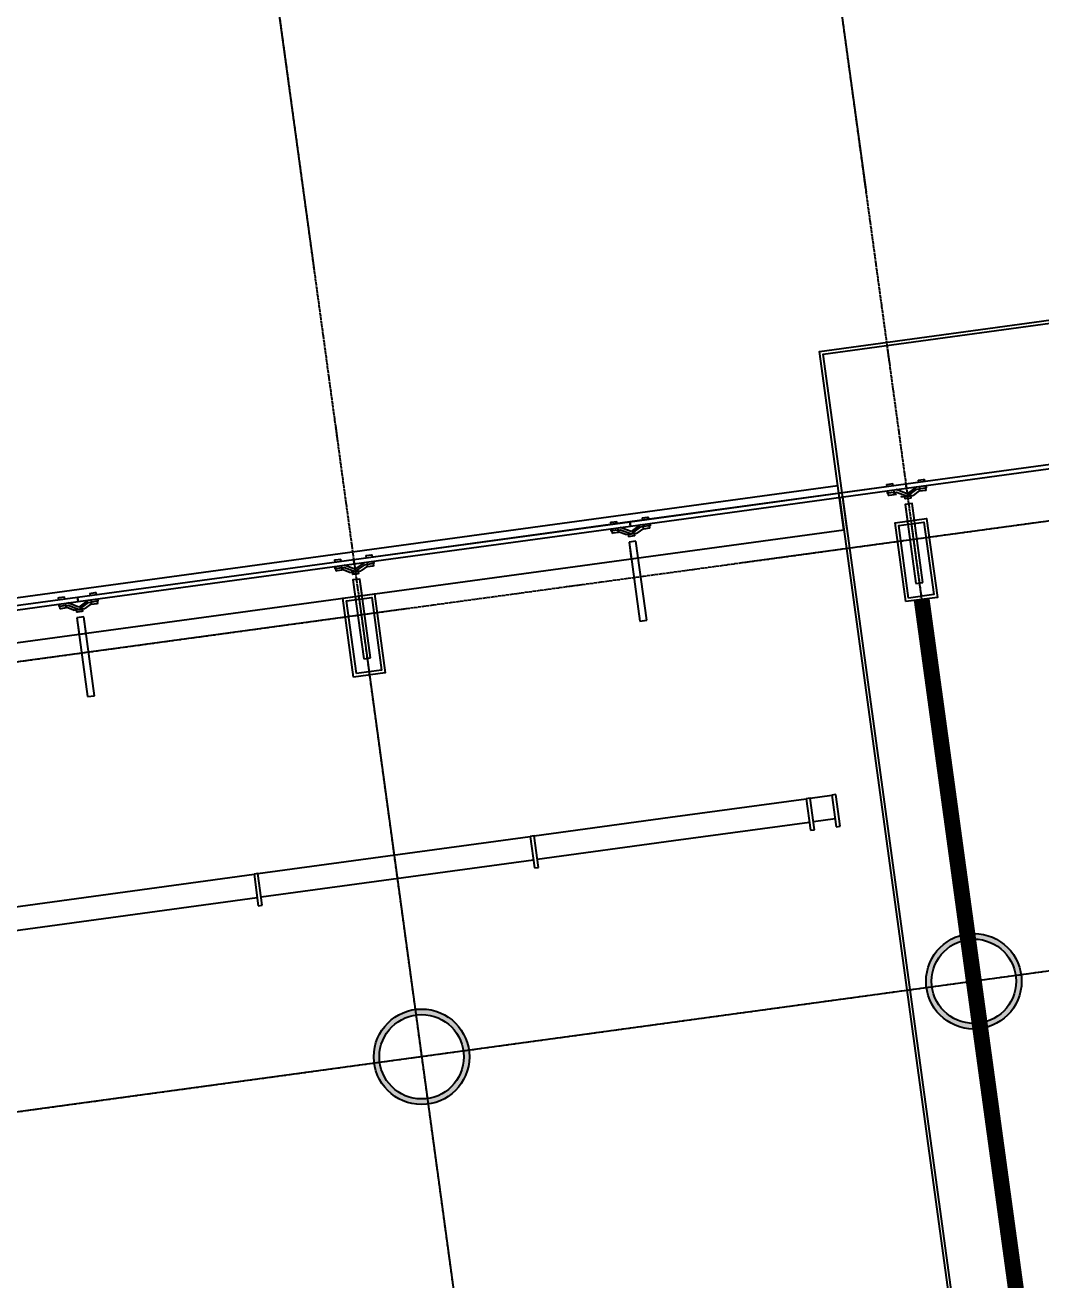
# Model space of a CAD drawing. Header units: millimetres. Extents: x -39175 to 150737, y -15023 to 140542.
# Drawn here: x -23499 to -17120, y 108529 to 116409 of the extents above; entities that cross this region are included whole.
import ezdxf

# ---------------------------------------------------------------- set-up
doc = ezdxf.new("R2010")
doc.units = ezdxf.units.MM
doc.header["$LTSCALE"] = 10
for name, pattern in [('E-RG-1F$0$$0$DOTE', [2.42, 2, -0.2, 0.02, -0.2]), ('E2-RI-5F$0$DASHDOT', [1, 0.5, -0.25, 0, -0.25]), ('E2-RI-5F$0$DASHED', [0.75, 0.5, -0.25])]:
    doc.linetypes.add(name, pattern=pattern)
for name, color, linetype in [('A—墙体', 7, 'Continuous'), ('A—楼梯、电梯、栏杆', 50, 'Continuous'), ('A—轴线、尺寸', 1, 'Continuous'), ('A—门窗', 135, 'Continuous'), ('E2-RI-5F$0$0M-FIRE', 30, 'E2-RI-5F$0$DASHDOT'), ('E2-RI-5F$0$0S-SLAB-HOLE', 210, 'Continuous'), ('I—平面—填充03(灰度)', 250, 'Continuous'), ('轴线100', 1, 'Continuous')]:
    doc.layers.add(name, color=color, linetype=linetype)
doc.layers.add('E-RF-5F$0$A-GLAZ', color=6, linetype='Continuous', lineweight=5)
doc.layers.add('E-RF-5F$0$A-GLAZ-CWMG', color=3, linetype='Continuous', lineweight=5)
doc.styles.add('ARIAL', font='arial.ttf')
doc.dimstyles.new('200', dxfattribs={"dimscale": 200, "dimtxt": 2.5, "dimasz": 2, "dimexe": 1, "dimexo": 1, "dimgap": 0.8, "dimtad": 1, "dimdec": 0, "dimdsep": 46, "dimtxsty": 'ARIAL', "dimblk1": 'ARCHTICK', "dimblk2": 'ARCHTICK', "dimsah": 1, "dimcen": -0.9, "dimdle": 1, "dimclrd": 256, "dimclre": 256, "dimclrt": 40, "dimaunit": 1, "dimadec": 0, "dimazin": 0, "dimtfac": 0.35, "dimtdec": 0, "dimtix": 1, "dimtmove": 2, "dimatfit": 3, "dimldrblk": 'ARCHTICK', "dimfxl": 0, "dimtvp": 0.8, "dimtolj": 1, "dimtzin": 0, "dimarcsym": 0})

# ---------------------------------------------------------------- blocks, each defined once
blk = doc.blocks.new('E-RF-5F$0$Spider Panel - Spider Panel-10871050-E2 号楼五层平面图 5TH FLOOR PLAN')
at = {"layer": 'A—门窗', "color": 8, "lineweight": 9}
for p, q in [((-1000, 0), (-1000, -15.1)), ((-995, 40.4), (-995, 25.4)), ((-995, 40.4), (-989.1, 40.4)), ((-995, 0), (-995, -30.1)), ((-989.1, 40.4), (-955, 40.4)), ((-955, 25.4), (-955, 40.4)), ((-955, -30.1), (-955, 0)), ((-875, -35), (-939.6, 0)), ((-810.4, 0), (-875, -35)), ((-795, 40.4), (-795, 25.4)), ((-795, 40.4), (-760.9, 40.4)), ((-795, 0), (-795, -30.1)), ((-760.9, 40.4), (-755, 40.4)), ((-755, 25.4), (-755, 40.4)), ((-755, -30.1), (-755, 0)), ((-750, -15.1), (-750, 0)), ((750, 0), (750, -15.1)), ((755, 40.4), (755, 25.4)), ((755, 40.4), (760.9, 40.4)), ((755, 0), (755, -30.1)), ((760.9, 40.4), (795, 40.4)), ((795, 25.4), (795, 40.4)), ((795, -30.1), (795, 0)), ((875, -35), (810.4, 0)), ((939.6, 0), (875, -35)), ((955, 40.4), (955, 25.4)), ((955, 40.4), (989.1, 40.4)), ((955, 0), (955, -30.1)), ((989.1, 40.4), (995, 40.4)), ((995, 25.4), (995, 40.4)), ((995, -30.1), (995, 0)), ((1000, -15.1), (1000, 0)), ((-992.7, -15.1), (-1000, -15.1)), ((-989.1, -30.1), (-995, -30.1)), ((-957.3, -15.1), (-992.7, -15.1)), ((-955, -30.1), (-989.1, -30.1)), ((-957.3, -15.1), (-939.6, -15.1)), ((-910.4, -50), (-955, -25.9)), ((-939.6, -15.1), (-875, -50)), ((-910.4, -50), (-892.7, -50)), ((-910.4, -50), (-875, -50)), ((-900, -46), (-900, -50)), ((-900, -46), (-900, -50)), ((-895, -50), (-895, -65)), ((-895, -50), (-895, -65)), ((-895, -50), (-895, -65)), ((-895, -50), (-895, -65)), ((-889.1, -65), (-895, -65)), ((-860.9, -65), (-895, -65)), ((-860.9, -65), (-895, -65)), ((-889.1, -65), (-895, -65)), ((-892.7, -50), (-875, -50)), ((-855, -65), (-889.1, -65)), ((-855, -65), (-889.1, -65)), ((-875, -50), (-810.4, -15.1)), ((-875, -50), (-839.6, -50)), ((-875, -50), (-857.3, -50)), ((-855, -65), (-860.9, -65)), ((-855, -65), (-860.9, -65)), ((-857.3, -50), (-839.6, -50)), ((-855, -65), (-855, -50)), ((-855, -65), (-855, -50)), ((-855, -65), (-855, -50)), ((-855, -65), (-855, -50)), ((-850, -50), (-850, -46)), ((-850, -50), (-850, -46)), ((-795, -25.9), (-839.6, -50)), ((-810.4, -15.1), (-792.7, -15.1)), ((-760.9, -30.1), (-795, -30.1)), ((-757.3, -15.1), (-792.7, -15.1)), ((-755, -30.1), (-760.9, -30.1)), ((-750, -15.1), (-757.3, -15.1)), ((757.3, -15.1), (750, -15.1)), ((760.9, -30.1), (755, -30.1)), ((792.7, -15.1), (757.3, -15.1)), ((795, -30.1), (760.9, -30.1)), ((792.7, -15.1), (810.4, -15.1)), ((839.6, -50), (795, -25.9)), ((810.4, -15.1), (875, -50)), ((839.6, -50), (857.3, -50)), ((839.6, -50), (875, -50)), ((850, -46), (850, -50)), ((850, -46), (850, -50)), ((855, -50), (855, -65)), ((855, -50), (855, -65)), ((855, -50), (855, -65)), ((855, -50), (855, -65)), ((860.9, -65), (855, -65)), ((889.1, -65), (855, -65)), ((889.1, -65), (855, -65)), ((860.9, -65), (855, -65)), ((857.3, -50), (875, -50)), ((895, -65), (860.9, -65)), ((895, -65), (860.9, -65)), ((875, -50), (939.6, -15.1)), ((875, -50), (910.4, -50)), ((875, -50), (892.7, -50)), ((895, -65), (889.1, -65)), ((895, -65), (889.1, -65)), ((892.7, -50), (910.4, -50)), ((895, -65), (895, -50)), ((895, -65), (895, -50)), ((895, -65), (895, -50)), ((895, -65), (895, -50)), ((900, -50), (900, -46)), ((900, -50), (900, -46)), ((955, -25.9), (910.4, -50)), ((939.6, -15.1), (957.3, -15.1)), ((989.1, -30.1), (955, -30.1)), ((992.7, -15.1), (957.3, -15.1)), ((995, -30.1), (989.1, -30.1)), ((1000, -15.1), (992.7, -15.1))]:
    blk.add_line(p, q, dxfattribs=at)
at = {"layer": 'A—门窗'}
for p, q in [((875, 25.4), (-875, 25.4)), ((-875, 25.4), (-875, 0)), ((-875, 0), (875, 0)), ((875, 0), (875, 25.4))]:
    blk.add_line(p, q, dxfattribs=at)
blk = doc.blocks.new('E-RF-5F$0$Spider Panel - Spider Panel-10878150-E2 号楼五层平面图 5TH FLOOR PLAN')
at = {"layer": 'A—门窗', "color": 8, "lineweight": 9}
for p, q in [((-1000, 0), (-1000, -15.1)), ((-995, 40.4), (-995, 25.4)), ((-995, 40.4), (-989.1, 40.4)), ((-995, 0), (-995, -30.1)), ((-989.1, 40.4), (-955, 40.4)), ((-955, 25.4), (-955, 40.4)), ((-955, -30.1), (-955, 0)), ((-875, -35), (-939.6, 0)), ((-810.4, 0), (-875, -35)), ((-795, 40.4), (-795, 25.4)), ((-795, 40.4), (-760.9, 40.4)), ((-795, 0), (-795, -30.1)), ((-760.9, 40.4), (-755, 40.4)), ((-755, 25.4), (-755, 40.4)), ((-755, -30.1), (-755, 0)), ((-750, -15.1), (-750, 0)), ((750, 0), (750, -15.1)), ((755, 40.4), (755, 25.4)), ((755, 40.4), (760.9, 40.4)), ((755, 0), (755, -30.1)), ((760.9, 40.4), (795, 40.4)), ((795, 25.4), (795, 40.4)), ((795, -30.1), (795, 0)), ((875, -35), (810.4, 0)), ((939.6, 0), (875, -35)), ((955, 40.4), (955, 25.4)), ((955, 40.4), (989.1, 40.4)), ((955, 0), (955, -30.1)), ((989.1, 40.4), (995, 40.4)), ((995, 25.4), (995, 40.4)), ((995, -30.1), (995, 0)), ((1000, -15.1), (1000, 0)), ((-992.7, -15.1), (-1000, -15.1)), ((-989.1, -30.1), (-995, -30.1)), ((-957.3, -15.1), (-992.7, -15.1)), ((-955, -30.1), (-989.1, -30.1)), ((-957.3, -15.1), (-939.6, -15.1)), ((-943.3, -32.2), (-955, -25.9)), ((-939.6, -15.1), (-875, -50)), ((-910.4, -50), (-917.9, -46)), ((-910.4, -50), (-892.7, -50)), ((-910.4, -50), (-875, -50)), ((-900, -46), (-900, -50)), ((-900, -46), (-900, -50)), ((-895, -50), (-895, -65)), ((-895, -50), (-895, -65)), ((-895, -50), (-895, -65)), ((-895, -50), (-895, -65)), ((-889.1, -65), (-895, -65)), ((-860.9, -65), (-895, -65)), ((-860.9, -65), (-895, -65)), ((-889.1, -65), (-895, -65)), ((-892.7, -50), (-875, -50)), ((-855, -65), (-889.1, -65)), ((-855, -65), (-889.1, -65)), ((-875, -50), (-810.4, -15.1)), ((-875, -50), (-839.6, -50)), ((-875, -50), (-857.3, -50)), ((-855, -65), (-860.9, -65)), ((-855, -65), (-860.9, -65)), ((-857.3, -50), (-839.6, -50)), ((-855, -65), (-855, -50)), ((-855, -65), (-855, -50)), ((-855, -65), (-855, -50)), ((-855, -65), (-855, -50)), ((-850, -50), (-850, -46)), ((-850, -50), (-850, -46)), ((-795, -25.9), (-839.6, -50)), ((-810.4, -15.1), (-792.7, -15.1)), ((-760.9, -30.1), (-795, -30.1)), ((-757.3, -15.1), (-792.7, -15.1)), ((-755, -30.1), (-760.9, -30.1)), ((-750, -15.1), (-757.3, -15.1)), ((757.3, -15.1), (750, -15.1)), ((760.9, -30.1), (755, -30.1)), ((792.7, -15.1), (757.3, -15.1)), ((795, -30.1), (760.9, -30.1)), ((792.7, -15.1), (810.4, -15.1)), ((839.6, -50), (795, -25.9)), ((810.4, -15.1), (875, -50)), ((839.6, -50), (857.3, -50)), ((839.6, -50), (875, -50)), ((850, -46), (850, -50)), ((850, -46), (850, -50)), ((855, -50), (855, -65)), ((855, -50), (855, -65)), ((855, -50), (855, -65)), ((855, -50), (855, -65)), ((860.9, -65), (855, -65)), ((889.1, -65), (855, -65)), ((889.1, -65), (855, -65)), ((860.9, -65), (855, -65)), ((857.3, -50), (875, -50)), ((895, -65), (860.9, -65)), ((895, -65), (860.9, -65)), ((875, -50), (939.6, -15.1)), ((875, -50), (910.4, -50)), ((875, -50), (892.7, -50)), ((895, -65), (889.1, -65)), ((895, -65), (889.1, -65)), ((892.7, -50), (910.4, -50)), ((895, -65), (895, -50)), ((895, -65), (895, -50)), ((895, -65), (895, -50)), ((895, -65), (895, -50)), ((900, -50), (900, -46)), ((900, -50), (900, -46)), ((955, -25.9), (910.4, -50)), ((939.6, -15.1), (957.3, -15.1)), ((989.1, -30.1), (955, -30.1)), ((992.7, -15.1), (957.3, -15.1)), ((995, -30.1), (989.1, -30.1)), ((1000, -15.1), (992.7, -15.1))]:
    blk.add_line(p, q, dxfattribs=at)
at = {"layer": 'A—门窗'}
for p, q in [((875, 25.4), (-875, 25.4)), ((-875, 25.4), (-875, 0)), ((-875, 0), (875, 0)), ((875, 0), (875, 25.4))]:
    blk.add_line(p, q, dxfattribs=at)
blk = doc.blocks.new('E-RF-5F$0$System Panel - Glazed - No Offset-10904242-E2 号楼五层平面图 5TH FLOOR PLAN')
at = {"layer": 'A—门窗'}
for p, q in [((875, 25.4), (-875, 25.4)), ((-875, 25.4), (-875, 0)), ((-875, 0), (875, 0)), ((875, 0), (875, 25.4))]:
    blk.add_line(p, q, dxfattribs=at)
blk = doc.blocks.new('E-COLS-F5')
at = {"layer": 'I—平面—填充03(灰度)'}
h = blk.add_hatch(color=18, dxfattribs=at)
edge = h.paths.add_edge_path(flags=17)
edge.add_arc((11691372.5, -6096539.9), 265, 0, 360)
edge = h.paths.add_edge_path()
edge.add_arc((11691372.5, -6096539.9), 300, 0, 360)
h = blk.add_hatch(color=18, dxfattribs=at)
edge = h.paths.add_edge_path(flags=17)
edge.add_arc((11687904.7, -6097013.9), 265, 0, 360)
edge = h.paths.add_edge_path()
edge.add_arc((11687904.7, -6097013.9), 300, 0, 360)
at = {"layer": 'A—墙体'}
for centre, radius in [((11691372.5, -6096539.9), 300), ((11691372.5, -6096539.9), 265), ((11687904.7, -6097013.9), 300), ((11687904.7, -6097013.9), 265)]:
    blk.add_circle(centre, radius, dxfattribs=at)
blk = doc.blocks.new('E2-RI-5F$0$200x500')
at = {"layer": 'A—门窗', "elevation": 0}
blk.add_lwpolyline([(11654894.9, -6112598.3), (11654827.2, -6112102.9), (11655025.4, -6112075.8), (11655093.1, -6112571.2), (11654894.9, -6112598.3)], dxfattribs=at)
blk.add_lwpolyline([(11654912, -6112575.8), (11654849.7, -6112120), (11655008.3, -6112098.3), (11655070.6, -6112554.1)], close=True, dxfattribs=at)
blk = doc.blocks.new('_ArchTick')
at = {"color": 0, "linetype": 'ByBlock', "const_width": 0.15}
blk.add_lwpolyline([(-0.5, -0.5), (0.5, 0.5)], dxfattribs=at)
blk = doc.blocks.new('*D4653')
at = {"layer": 'A—轴线、尺寸', "linetype": 'ByBlock', "lineweight": -2}
for p, q in [((78472.2, 131606.8), (77673.1, 137453.1)), ((-33465.9, 122060), (77898.3, 137282)), ((-32386.9, 115642.3), (-33294.9, 122285.3))]:
    blk.add_line(p, q, dxfattribs=at)
at = {"layer": 'Defpoints', "color": 0, "linetype": 'ByBlock'}
for p in [(77700.2, 137254.9), (78499.3, 131408.6), (-32359.8, 115444.1, 0)]:
    blk.add_point(p, dxfattribs=at)
at = {"layer": 'A—轴线、尺寸', "linetype": 'ByBlock', "lineweight": -2, "xscale": 400, "yscale": 400, "zscale": 400}
for p, rotation in [((77700.2, 137254.9), 7.783339573525556), ((-33267.8, 122087.1), 187.7833395735256)]:
    blk.add_blockref('_ArchTick', p, dxfattribs=dict(at, rotation=rotation))
at = {"layer": 'A—轴线、尺寸', "color": 40, "linetype": 'ByBlock', "insert": (22159.9, 130082.5), "char_height": 500, "attachment_point": 5, "rotation": 7.78334, "style": 'ARIAL'}
blk.add_mtext('\\A1;112000', dxfattribs=at)
blk = doc.blocks.new('A$C1C9D1350')
at = {"layer": '轴线100', "linetype": 'E-RG-1F$0$$0$DOTE'}
for p, q in [((-274986.7, 128292.8), (-271057.8, 99549.3)), ((-278454.4, 127818.8), (-274525.6, 99075.3)), ((-251705.1, 119160.8), (-291206.9, 113761.5)), ((-258261.4, 115438.6), (-290827.7, 110987.3))]:
    blk.add_line(p, q, dxfattribs=at)

msp = doc.modelspace()

# ---------------------------------------------------------------- linework, layer by layer
at = {"layer": 'A—楼梯、电梯、栏杆'}
for p, q in [((-18385, 113442.9), (-17424.3, 106414.2)), ((-18365.2, 113445.6), (-17407.1, 106436.7))]:
    msp.add_line(p, q, dxfattribs=at)
for points in [[(-18357.2, 113239.8), (-18510.3, 114359.4), (-10682.9, 115429.3), (-10529.9, 114309.7)], [(-18337.4, 113242.5), (-18487.7, 114342.3), (-10700, 115406.8), (-10222, 111909.3), (-7948.8, 112219.5)]]:
    msp.add_lwpolyline(points, dxfattribs=at)
at = {"layer": 'A—轴线、尺寸', "linetype": 'E-RG-1F$0$$0$DOTE', "ltscale": 500}
for p, q in [((-19572.6, 125267.2), (-15643.7, 96523.7)), ((-23040.4, 124793.2), (-19111.5, 96049.7)), ((2886.3, 116022.8), (-36615.6, 110623.4)), ((-3670.1, 112300.6), (-36236.4, 107849.2))]:
    msp.add_line(p, q, dxfattribs=at)
at = {"layer": 'A—门窗'}
for p, q in [((-16233.9, 113762.6), (-17967.7, 113525.6)), ((-17964.3, 113500.4), (-16230.4, 113737.4)), ((-17890.5, 113551.3), (-17856.7, 113555.9)), ((-17890.5, 113551.3), (-17888.5, 113536.4)), ((-17856.7, 113555.9), (-17850.9, 113556.7)), ((-17848.8, 113541.8), (-17850.9, 113556.7)), ((-28080.5, 112193.8), (-18395.2, 113517.6)), ((-17967.7, 113525.6), (-19701.6, 113288.6)), ((-19698.2, 113263.4), (-17964.3, 113500.4)), ((-18088.7, 113524.2), (-18082.9, 113525)), ((-18088.7, 113524.2), (-18086.6, 113509.3)), ((-18088.1, 113483.5), (-18086.1, 113468.5)), ((-18083.2, 113484.2), (-18079.1, 113454.3)), ((-18082.9, 113525), (-18049, 113529.6)), ((-18043.8, 113474.3), (-18078.8, 113469.5)), ((-18047, 113514.7), (-18049, 113529.6)), ((-18043.8, 113474.3), (-18026.3, 113476.7)), ((-18039.5, 113459.8), (-18043.6, 113489.6)), ((-17959.6, 113465.7), (-18028.3, 113491.7)), ((-18026.3, 113476.7), (-17957.5, 113450.9)), ((-17967.7, 113525.6), (-17964.3, 113500.4)), ((-17964.3, 113500.4), (-17967.7, 113525.6)), ((-17900.2, 113509.2), (-17959.6, 113465.7)), ((-17957.5, 113450.9), (-17898.2, 113494.2)), ((-17881.5, 113485.6), (-17922.5, 113455.7)), ((-17898.2, 113494.2), (-17880.7, 113496.6)), ((-17885, 113511.3), (-17881, 113481.4)), ((-17847.1, 113486), (-17881, 113481.4)), ((-17845.7, 113501.4), (-17880.7, 113496.6)), ((-17841.3, 113486.8), (-17847.1, 113486)), ((-17838.4, 113502.4), (-17845.7, 113501.4)), ((-17841.3, 113486.8), (-17845.4, 113516.7)), ((-17838.4, 113502.4), (-17840.4, 113517.3)), ((-18078.8, 113469.5), (-18086.1, 113468.5)), ((-18073.3, 113455.1), (-18079.1, 113454.3)), ((-18039.5, 113459.8), (-18073.3, 113455.1)), ((-18027.5, 113459.2), (-18040.1, 113463.9)), ((-17992.5, 113446.1), (-18000.5, 113449.1)), ((-17992.5, 113446.1), (-17957.5, 113450.9)), ((-17992.5, 113446.1), (-17975, 113448.5)), ((-17982.8, 113451.5), (-17982.3, 113447.5)), ((-17982.8, 113451.5), (-17982.3, 113447.5)), ((-17977.3, 113448.2), (-17975.3, 113433.3)), ((-17977.3, 113448.2), (-17975.3, 113433.3)), ((-17977.3, 113448.2), (-17975.3, 113433.3)), ((-17977.3, 113448.2), (-17975.3, 113433.3)), ((-17941.5, 113437.9), (-17975.3, 113433.3)), ((-17941.5, 113437.9), (-17975.3, 113433.3)), ((-17969.5, 113434.1), (-17975.3, 113433.3)), ((-17969.5, 113434.1), (-17975.3, 113433.3)), ((-17975, 113448.5), (-17957.5, 113450.9)), ((-17935.7, 113438.7), (-17969.5, 113434.1)), ((-17935.7, 113438.7), (-17969.5, 113434.1)), ((-17957.5, 113450.9), (-17922.5, 113455.7)), ((-17957.5, 113450.9), (-17940, 113453.3)), ((-17935.7, 113438.7), (-17941.5, 113437.9)), ((-17935.7, 113438.7), (-17941.5, 113437.9)), ((-17940, 113453.3), (-17922.5, 113455.7)), ((-17935.7, 113438.7), (-17937.7, 113453.6)), ((-17935.7, 113438.7), (-17937.7, 113453.6)), ((-17935.7, 113438.7), (-17937.7, 113453.6)), ((-17935.7, 113438.7), (-17937.7, 113453.6)), ((-17932.8, 113454.3), (-17933.3, 113458.2)), ((-17932.8, 113454.3), (-17933.3, 113458.2)), ((-19624.4, 113314.3), (-19590.5, 113318.9)), ((-19590.5, 113318.9), (-19584.7, 113319.7)), ((-19582.7, 113304.8), (-19584.7, 113319.7)), ((-27765.1, 111953.9), (-18357.2, 113239.8)), ((-19701.6, 113288.6), (-21435.5, 113051.6)), ((-21432, 113026.4), (-19698.2, 113263.4)), ((-19822.5, 113287.2), (-19816.7, 113288)), ((-19822.5, 113287.2), (-19820.5, 113272.3)), ((-19822, 113246.5), (-19820, 113231.5)), ((-19817.1, 113247.2), (-19813, 113217.3)), ((-19816.7, 113288), (-19782.9, 113292.6)), ((-19777.7, 113237.3), (-19812.7, 113232.5)), ((-19780.9, 113277.8), (-19782.9, 113292.6)), ((-19777.7, 113237.3), (-19760.2, 113239.7)), ((-19773.4, 113222.8), (-19777.4, 113252.6)), ((-19693.4, 113228.7), (-19762.2, 113254.7)), ((-19760.2, 113239.7), (-19691.4, 113213.9)), ((-19698.2, 113263.4), (-19701.6, 113288.6)), ((-19701.6, 113288.6), (-19698.2, 113263.4)), ((-19634.1, 113272.2), (-19693.4, 113228.7)), ((-19691.4, 113213.9), (-19632.1, 113257.2)), ((-19615.4, 113248.6), (-19656.4, 113218.7)), ((-19632.1, 113257.2), (-19614.6, 113259.6)), ((-19624.4, 113314.3), (-19622.3, 113299.4)), ((-19618.9, 113274.3), (-19614.8, 113244.4)), ((-19581, 113249.1), (-19614.8, 113244.4)), ((-19579.5, 113264.4), (-19614.6, 113259.6)), ((-19575.2, 113249.8), (-19581, 113249.1)), ((-19572.3, 113265.4), (-19579.5, 113264.4)), ((-19575.2, 113249.8), (-19579.3, 113279.7)), ((-19572.3, 113265.4), (-19574.3, 113280.3)), ((-18035.6, 113283.8), (-17837.5, 113310.8)), ((-19812.7, 113232.5), (-19820, 113231.5)), ((-19807.2, 113218.1), (-19813, 113217.3)), ((-19773.4, 113222.8), (-19807.2, 113218.1)), ((-19726.4, 113209.1), (-19774, 113226.9)), ((-19726.4, 113209.1), (-19691.4, 113213.9)), ((-19726.4, 113209.1), (-19708.9, 113211.5)), ((-19716.7, 113214.5), (-19716.2, 113210.5)), ((-19716.7, 113214.5), (-19716.2, 113210.5)), ((-19711.2, 113211.2), (-19709.2, 113196.3)), ((-19711.2, 113211.2), (-19709.2, 113196.3)), ((-19711.2, 113211.2), (-19709.2, 113196.3)), ((-19711.2, 113211.2), (-19709.2, 113196.3)), ((-19675.4, 113200.9), (-19709.2, 113196.3)), ((-19675.4, 113200.9), (-19709.2, 113196.3)), ((-19703.4, 113197.1), (-19709.2, 113196.3)), ((-19703.4, 113197.1), (-19709.2, 113196.3)), ((-19708.9, 113211.5), (-19691.4, 113213.9)), ((-19669.6, 113201.7), (-19703.4, 113197.1)), ((-19669.6, 113201.7), (-19703.4, 113197.1)), ((-19691.4, 113213.9), (-19656.4, 113218.7)), ((-19691.4, 113213.9), (-19673.9, 113216.3)), ((-19669.6, 113201.7), (-19675.4, 113200.9)), ((-19669.6, 113201.7), (-19675.4, 113200.9)), ((-19673.9, 113216.3), (-19656.4, 113218.7)), ((-19669.6, 113201.7), (-19671.6, 113216.6)), ((-19669.6, 113201.7), (-19671.6, 113216.6)), ((-19669.6, 113201.7), (-19671.6, 113216.6)), ((-19669.6, 113201.7), (-19671.6, 113216.6)), ((-19666.6, 113217.3), (-19667.2, 113221.2)), ((-19666.6, 113217.3), (-19667.2, 113221.2)), ((-21358.3, 113077.3), (-21324.4, 113081.9)), ((-21358.3, 113077.3), (-21324.4, 113081.9)), ((-21324.4, 113081.9), (-21318.6, 113082.7)), ((-21324.4, 113081.9), (-21318.6, 113082.7)), ((-21316.6, 113067.8), (-21318.6, 113082.7)), ((-21316.6, 113067.8), (-21318.6, 113082.7)), ((-21435.5, 113051.6), (-23169.4, 112814.6)), ((-23165.9, 112789.4), (-21432, 113026.4)), ((-21556.4, 113050.2), (-21550.6, 113051)), ((-21556.4, 113050.2), (-21550.6, 113051)), ((-21556.4, 113050.2), (-21554.4, 113035.3)), ((-21556.4, 113050.2), (-21554.4, 113035.3)), ((-21555.9, 113009.5), (-21553.8, 112994.5)), ((-21555.9, 113009.5), (-21553.8, 112994.5)), ((-21550.9, 113010.2), (-21546.9, 112980.3)), ((-21550.9, 113010.2), (-21546.9, 112980.3)), ((-21550.6, 113051), (-21516.8, 113055.6)), ((-21550.6, 113051), (-21516.8, 113055.6)), ((-21511.6, 113000.3), (-21546.6, 112995.5)), ((-21511.6, 113000.3), (-21546.6, 112995.5)), ((-21514.7, 113040.8), (-21516.8, 113055.6)), ((-21514.7, 113040.8), (-21516.8, 113055.6)), ((-21511.6, 113000.3), (-21494.1, 113002.7)), ((-21511.6, 113000.3), (-21494.1, 113002.7)), ((-21507.2, 112985.8), (-21511.3, 113015.6)), ((-21507.2, 112985.8), (-21511.3, 113015.6)), ((-21427.3, 112991.7), (-21496.1, 113017.7)), ((-21427.3, 112991.7), (-21496.1, 113017.7)), ((-21494.1, 113002.7), (-21425.3, 112976.9)), ((-21494.1, 113002.7), (-21425.3, 112976.9)), ((-21432, 113026.4), (-21435.5, 113051.6)), ((-21435.5, 113051.6), (-21432, 113026.4)), ((-21368, 113035.2), (-21427.3, 112991.7)), ((-21368, 113035.2), (-21427.3, 112991.7)), ((-21425.3, 112976.9), (-21366, 113020.2)), ((-21425.3, 112976.9), (-21366, 113020.2)), ((-21349.2, 113011.6), (-21390.2, 112981.7)), ((-21349.2, 113011.6), (-21390.2, 112981.7)), ((-21366, 113020.2), (-21348.4, 113022.6)), ((-21366, 113020.2), (-21348.4, 113022.6)), ((-21358.3, 113077.3), (-21356.2, 113062.4)), ((-21358.3, 113077.3), (-21356.2, 113062.4)), ((-21352.8, 113037.3), (-21348.7, 113007.4)), ((-21352.8, 113037.3), (-21348.7, 113007.4)), ((-21314.9, 113012.1), (-21348.7, 113007.4)), ((-21314.9, 113012.1), (-21348.7, 113007.4)), ((-21313.4, 113027.4), (-21348.4, 113022.6)), ((-21313.4, 113027.4), (-21348.4, 113022.6)), ((-21309.1, 113012.8), (-21314.9, 113012.1)), ((-21309.1, 113012.8), (-21314.9, 113012.1)), ((-21306.2, 113028.4), (-21313.4, 113027.4)), ((-21306.2, 113028.4), (-21313.4, 113027.4)), ((-21309.1, 113012.8), (-21313.2, 113042.7)), ((-21309.1, 113012.8), (-21313.2, 113042.7)), ((-21306.2, 113028.4), (-21308.2, 113043.3)), ((-21306.2, 113028.4), (-21308.2, 113043.3)), ((-21546.6, 112995.5), (-21553.8, 112994.5)), ((-21546.6, 112995.5), (-21553.8, 112994.5)), ((-21541.1, 112981.1), (-21546.9, 112980.3)), ((-21541.1, 112981.1), (-21546.9, 112980.3)), ((-21507.2, 112985.8), (-21541.1, 112981.1)), ((-21507.2, 112985.8), (-21541.1, 112981.1)), ((-21460.3, 112972.1), (-21507.8, 112989.9)), ((-21460.3, 112972.1), (-21507.8, 112989.9)), ((-21460.3, 112972.1), (-21425.3, 112976.9)), ((-21460.3, 112972.1), (-21425.3, 112976.9)), ((-21460.3, 112972.1), (-21442.8, 112974.5)), ((-21460.3, 112972.1), (-21442.8, 112974.5)), ((-21450.6, 112977.5), (-21450, 112973.5)), ((-21450.6, 112977.5), (-21450, 112973.5)), ((-21450.6, 112977.5), (-21450, 112973.5)), ((-21450.6, 112977.5), (-21450, 112973.5)), ((-21445.1, 112974.2), (-21443.1, 112959.3)), ((-21445.1, 112974.2), (-21443.1, 112959.3)), ((-21445.1, 112974.2), (-21443.1, 112959.3)), ((-21445.1, 112974.2), (-21443.1, 112959.3)), ((-21445.1, 112974.2), (-21443.1, 112959.3)), ((-21445.1, 112974.2), (-21443.1, 112959.3)), ((-21445.1, 112974.2), (-21443.1, 112959.3)), ((-21445.1, 112974.2), (-21443.1, 112959.3)), ((-21409.2, 112963.9), (-21443.1, 112959.3)), ((-21409.2, 112963.9), (-21443.1, 112959.3)), ((-21409.2, 112963.9), (-21443.1, 112959.3)), ((-21409.2, 112963.9), (-21443.1, 112959.3)), ((-21437.3, 112960.1), (-21443.1, 112959.3)), ((-21437.3, 112960.1), (-21443.1, 112959.3)), ((-21437.3, 112960.1), (-21443.1, 112959.3)), ((-21437.3, 112960.1), (-21443.1, 112959.3)), ((-21442.8, 112974.5), (-21425.3, 112976.9)), ((-21442.8, 112974.5), (-21425.3, 112976.9)), ((-21403.4, 112964.7), (-21437.3, 112960.1)), ((-21403.4, 112964.7), (-21437.3, 112960.1)), ((-21403.4, 112964.7), (-21437.3, 112960.1)), ((-21403.4, 112964.7), (-21437.3, 112960.1)), ((-21425.3, 112976.9), (-21390.2, 112981.7)), ((-21425.3, 112976.9), (-21390.2, 112981.7)), ((-21425.3, 112976.9), (-21407.8, 112979.3)), ((-21425.3, 112976.9), (-21407.8, 112979.3)), ((-21403.4, 112964.7), (-21409.2, 112963.9)), ((-21403.4, 112964.7), (-21409.2, 112963.9)), ((-21403.4, 112964.7), (-21409.2, 112963.9)), ((-21403.4, 112964.7), (-21409.2, 112963.9)), ((-21407.8, 112979.3), (-21390.2, 112981.7)), ((-21407.8, 112979.3), (-21390.2, 112981.7)), ((-21403.4, 112964.7), (-21405.5, 112979.6)), ((-21403.4, 112964.7), (-21405.5, 112979.6)), ((-21403.4, 112964.7), (-21405.5, 112979.6)), ((-21403.4, 112964.7), (-21405.5, 112979.6)), ((-21403.4, 112964.7), (-21405.5, 112979.6)), ((-21403.4, 112964.7), (-21405.5, 112979.6)), ((-21403.4, 112964.7), (-21405.5, 112979.6)), ((-21403.4, 112964.7), (-21405.5, 112979.6)), ((-21400.5, 112980.3), (-21401, 112984.2)), ((-21400.5, 112980.3), (-21401, 112984.2)), ((-21400.5, 112980.3), (-21401, 112984.2)), ((-21400.5, 112980.3), (-21401, 112984.2)), ((-23092.1, 112840.3), (-23058.3, 112844.9)), ((-23092.1, 112840.3), (-23058.3, 112844.9)), ((-23058.3, 112844.9), (-23052.5, 112845.7)), ((-23058.3, 112844.9), (-23052.5, 112845.7)), ((-23050.5, 112830.8), (-23052.5, 112845.7)), ((-23050.5, 112830.8), (-23052.5, 112845.7)), ((-23169.4, 112814.6), (-24903.2, 112577.6)), ((-24899.8, 112552.4), (-23165.9, 112789.4)), ((-23290.3, 112813.2), (-23284.5, 112814)), ((-23290.3, 112813.2), (-23284.5, 112814)), ((-23290.3, 112813.2), (-23288.3, 112798.3)), ((-23290.3, 112813.2), (-23288.3, 112798.3)), ((-23289.8, 112772.5), (-23287.7, 112757.5)), ((-23289.8, 112772.5), (-23287.7, 112757.5)), ((-23284.8, 112773.2), (-23280.7, 112743.3)), ((-23284.8, 112773.2), (-23280.7, 112743.3)), ((-23284.5, 112814), (-23250.7, 112818.6)), ((-23284.5, 112814), (-23250.7, 112818.6)), ((-23245.4, 112763.3), (-23280.5, 112758.5)), ((-23245.4, 112763.3), (-23280.5, 112758.5)), ((-23248.6, 112803.8), (-23250.7, 112818.6)), ((-23248.6, 112803.8), (-23250.7, 112818.6)), ((-23245.4, 112763.3), (-23227.9, 112765.7)), ((-23245.4, 112763.3), (-23227.9, 112765.7)), ((-23241.1, 112748.8), (-23245.2, 112778.6)), ((-23241.1, 112748.8), (-23245.2, 112778.6)), ((-23161.2, 112754.7), (-23230, 112780.7)), ((-23161.2, 112754.7), (-23230, 112780.7)), ((-23227.9, 112765.7), (-23159.2, 112739.9)), ((-23227.9, 112765.7), (-23159.2, 112739.9)), ((-23165.9, 112789.4), (-23169.4, 112814.6)), ((-23169.4, 112814.6), (-23165.9, 112789.4)), ((-23101.9, 112798.2), (-23161.2, 112754.7)), ((-23101.9, 112798.2), (-23161.2, 112754.7)), ((-23159.2, 112739.9), (-23099.8, 112783.2)), ((-23159.2, 112739.9), (-23099.8, 112783.2)), ((-23083.1, 112774.6), (-23124.1, 112744.7)), ((-23083.1, 112774.6), (-23124.1, 112744.7)), ((-23099.8, 112783.2), (-23082.3, 112785.6)), ((-23099.8, 112783.2), (-23082.3, 112785.6)), ((-23092.1, 112840.3), (-23090.1, 112825.4)), ((-23092.1, 112840.3), (-23090.1, 112825.4)), ((-23086.7, 112800.3), (-23082.6, 112770.4)), ((-23086.7, 112800.3), (-23082.6, 112770.4)), ((-23048.8, 112775.1), (-23082.6, 112770.4)), ((-23048.8, 112775.1), (-23082.6, 112770.4)), ((-23047.3, 112790.4), (-23082.3, 112785.6)), ((-23047.3, 112790.4), (-23082.3, 112785.6)), ((-23043, 112775.8), (-23048.8, 112775.1)), ((-23043, 112775.8), (-23048.8, 112775.1)), ((-23040, 112791.4), (-23047.3, 112790.4)), ((-23040, 112791.4), (-23047.3, 112790.4)), ((-23043, 112775.8), (-23047, 112805.7)), ((-23043, 112775.8), (-23047, 112805.7)), ((-23040, 112791.4), (-23042.1, 112806.4)), ((-23040, 112791.4), (-23042.1, 112806.4)), ((-23280.5, 112758.5), (-23287.7, 112757.5)), ((-23280.5, 112758.5), (-23287.7, 112757.5)), ((-23274.9, 112744.1), (-23280.7, 112743.3)), ((-23274.9, 112744.1), (-23280.7, 112743.3)), ((-23241.1, 112748.8), (-23274.9, 112744.1)), ((-23241.1, 112748.8), (-23274.9, 112744.1)), ((-23194.2, 112735.1), (-23241.7, 112752.9)), ((-23194.2, 112735.1), (-23241.7, 112752.9)), ((-23194.2, 112735.1), (-23159.2, 112739.9)), ((-23194.2, 112735.1), (-23159.2, 112739.9)), ((-23194.2, 112735.1), (-23176.7, 112737.5)), ((-23194.2, 112735.1), (-23176.7, 112737.5)), ((-23184.5, 112740.5), (-23183.9, 112736.5)), ((-23184.5, 112740.5), (-23183.9, 112736.5)), ((-23184.5, 112740.5), (-23183.9, 112736.5)), ((-23184.5, 112740.5), (-23183.9, 112736.5)), ((-23179, 112737.2), (-23176.9, 112722.3)), ((-23179, 112737.2), (-23176.9, 112722.3)), ((-23179, 112737.2), (-23176.9, 112722.3)), ((-23179, 112737.2), (-23176.9, 112722.3)), ((-23179, 112737.2), (-23176.9, 112722.3)), ((-23179, 112737.2), (-23176.9, 112722.3)), ((-23179, 112737.2), (-23176.9, 112722.3)), ((-23179, 112737.2), (-23176.9, 112722.3)), ((-23143.1, 112726.9), (-23176.9, 112722.3)), ((-23143.1, 112726.9), (-23176.9, 112722.3)), ((-23143.1, 112726.9), (-23176.9, 112722.3)), ((-23143.1, 112726.9), (-23176.9, 112722.3)), ((-23171.1, 112723.1), (-23176.9, 112722.3)), ((-23171.1, 112723.1), (-23176.9, 112722.3)), ((-23171.1, 112723.1), (-23176.9, 112722.3)), ((-23171.1, 112723.1), (-23176.9, 112722.3)), ((-23176.7, 112737.5), (-23159.2, 112739.9)), ((-23176.7, 112737.5), (-23159.2, 112739.9)), ((-23137.3, 112727.7), (-23171.1, 112723.1)), ((-23137.3, 112727.7), (-23171.1, 112723.1)), ((-23137.3, 112727.7), (-23171.1, 112723.1)), ((-23137.3, 112727.7), (-23171.1, 112723.1)), ((-23159.2, 112739.9), (-23124.1, 112744.7)), ((-23159.2, 112739.9), (-23124.1, 112744.7)), ((-23159.2, 112739.9), (-23141.6, 112742.3)), ((-23159.2, 112739.9), (-23141.6, 112742.3)), ((-23137.3, 112727.7), (-23143.1, 112726.9)), ((-23137.3, 112727.7), (-23143.1, 112726.9)), ((-23137.3, 112727.7), (-23143.1, 112726.9)), ((-23137.3, 112727.7), (-23143.1, 112726.9)), ((-23141.6, 112742.3), (-23124.1, 112744.7)), ((-23141.6, 112742.3), (-23124.1, 112744.7)), ((-23137.3, 112727.7), (-23139.3, 112742.6)), ((-23137.3, 112727.7), (-23139.3, 112742.6)), ((-23137.3, 112727.7), (-23139.3, 112742.6)), ((-23137.3, 112727.7), (-23139.3, 112742.6)), ((-23137.3, 112727.7), (-23139.3, 112742.6)), ((-23137.3, 112727.7), (-23139.3, 112742.6)), ((-23137.3, 112727.7), (-23139.3, 112742.6)), ((-23137.3, 112727.7), (-23139.3, 112742.6)), ((-23134.4, 112743.3), (-23134.9, 112747.2)), ((-23134.4, 112743.3), (-23134.9, 112747.2)), ((-23134.4, 112743.3), (-23134.9, 112747.2)), ((-23134.4, 112743.3), (-23134.9, 112747.2)), ((-19448.1, 111434.2), (-18593.6, 111551)), ((-18568.8, 111554.4), (-18432.6, 111573.1)), ((-20302.7, 111317.4), (-19448.1, 111434.2)), ((-18412.3, 111424.4), (-18548.5, 111405.8)), ((-18573.3, 111402.4), (-19427.8, 111285.6)), ((-22036.6, 111080.4), (-20327.5, 111314)), ((-19427.8, 111285.6), (-20282.4, 111168.8)), ((-20307.2, 111165.4), (-22016.3, 110931.8)), ((-23770.5, 110843.4), (-22061.3, 111077)), ((-22041, 110928.4), (-23750.1, 110694.8))]:
    msp.add_line(p, q, dxfattribs=at)
at = {"layer": 'A—门窗', "extrusion": (0, 0, -1)}
for p, q in [((-17929, 113404.3), (-17972.5, 113398.4)), ((-17929, 113404.3), (-17972.5, 113398.4)), ((-17972.5, 113398.4), (-17904.8, 112903)), ((-17972.5, 113398.4), (-17904.8, 112903)), ((-17861.2, 112908.9), (-17929, 113404.3)), ((-17861.2, 112908.9), (-17929, 113404.3)), ((-19662.8, 113167.3), (-19706.4, 113161.4)), ((-19662.8, 113167.3), (-19706.4, 113161.4)), ((-19706.4, 113161.4), (-19638.7, 112666)), ((-19706.4, 113161.4), (-19692.2, 113057.3)), ((-19706.4, 113161.4), (-19638.7, 112666)), ((-19595.1, 112671.9), (-19662.8, 113167.3)), ((-19648.6, 113063.3), (-19662.8, 113167.3)), ((-19595.1, 112671.9), (-19662.8, 113167.3)), ((-19692.2, 113057.3), (-19648.6, 113063.3)), ((-21396.7, 112930.3), (-21440.3, 112924.4)), ((-21396.7, 112930.3), (-21440.3, 112924.4)), ((-21440.3, 112924.4), (-21372.6, 112429)), ((-21440.3, 112924.4), (-21372.6, 112429)), ((-21329, 112434.9), (-21396.7, 112930.3)), ((-21329, 112434.9), (-21396.7, 112930.3)), ((-23130.6, 112693.3), (-23174.2, 112687.4)), ((-23130.6, 112693.3), (-23174.2, 112687.4)), ((-23174.2, 112687.4), (-23106.5, 112192)), ((-23174.2, 112687.4), (-23160, 112583.3)), ((-23174.2, 112687.4), (-23106.5, 112192)), ((-23062.9, 112197.9), (-23130.6, 112693.3)), ((-23116.4, 112589.3), (-23130.6, 112693.3)), ((-23062.9, 112197.9), (-23130.6, 112693.3)), ((-19638.7, 112666), (-19595.1, 112671.9)), ((-19638.7, 112666), (-19595.1, 112671.9)), ((-23160, 112583.3), (-23116.4, 112589.3)), ((-21372.6, 112429), (-21329, 112434.9)), ((-21372.6, 112429), (-21329, 112434.9)), ((-23106.5, 112192), (-23062.9, 112197.9)), ((-23106.5, 112192), (-23062.9, 112197.9)), ((-18568.8, 111554.4), (-18593.6, 111551)), ((-18593.6, 111551), (-18566.5, 111352.9)), ((-18541.7, 111356.3), (-18568.8, 111554.4)), ((-18407.8, 111576.4), (-18432.6, 111573.1)), ((-18432.6, 111573.1), (-18405.5, 111374.9)), ((-18380.7, 111378.3), (-18407.8, 111576.4)), ((-18566.5, 111352.9), (-18541.7, 111356.3)), ((-18405.5, 111374.9), (-18380.7, 111378.3)), ((-20302.7, 111317.4), (-20327.5, 111314)), ((-20327.5, 111314), (-20300.4, 111115.9)), ((-20275.6, 111119.3), (-20302.7, 111317.4)), ((-20300.4, 111115.9), (-20275.6, 111119.3)), ((-22036.6, 111080.4), (-22061.3, 111077)), ((-22061.3, 111077), (-22034.3, 110878.9)), ((-22009.5, 110882.3), (-22036.6, 111080.4)), ((-22034.3, 110878.9), (-22009.5, 110882.3))]:
    msp.add_line(p, q, dxfattribs=at)
at = {"layer": 'A—门窗'}
for points in [[(-17958.3, 113294.3), (-17914.7, 113300.3), (-17929, 113404.3), (-17972.5, 113398.4)], [(-21426.1, 112820.3), (-21382.5, 112826.3), (-21396.7, 112930.3), (-21440.3, 112924.4)]]:
    msp.add_lwpolyline(points, close=True, dxfattribs=at)
msp.add_lwpolyline([(-17904.9, 112903.1), (-17861.3, 112909.1)], dxfattribs=at)
at = {"layer": 'E-RF-5F$0$A-GLAZ-CWMG', "lineweight": 18, "extrusion": (0, 0, -1)}
for p, q in [((-19662.8, 113167.3), (-19706.4, 113161.4)), ((-23130.6, 112693.3), (-23174.2, 112687.4))]:
    msp.add_line(p, q, dxfattribs=at)
at = {"layer": 'E2-RI-5F$0$0M-FIRE', "linetype": 'E2-RI-5F$0$DASHED', "const_width": 100}
msp.add_lwpolyline([(-8855.8, 98551.2), (-10131.5, 107884), (-17067, 106936), (-17541, 110403.8), (-17868.8, 112801.9), (-17826.1, 112489.9)], dxfattribs=at)

# ---------------------------------------------------------------- block references
at = {"layer": 'A—墙体'}
msp.add_blockref('E-COLS-F5', (-11708913.6, 6206944.1), dxfattribs=at)
at = {"layer": 'E-RF-5F$0$A-GLAZ', "lineweight": 9, "rotation": 7.783339573422293}
for name, p in [('E-RF-5F$0$Spider Panel - Spider Panel-10878150-E2 号楼五层平面图 5TH FLOOR PLAN', (-17097.4, 113618.9)), ('E-RF-5F$0$Spider Panel - Spider Panel-10878150-E2 号楼五层平面图 5TH FLOOR PLAN', (-17097.4, 113618.9)), ('E-RF-5F$0$Spider Panel - Spider Panel-10871050-E2 号楼五层平面图 5TH FLOOR PLAN', (-20565.1, 113144.9)), ('E-RF-5F$0$Spider Panel - Spider Panel-10871050-E2 号楼五层平面图 5TH FLOOR PLAN', (-20565.1, 113144.9)), ('E-RF-5F$0$Spider Panel - Spider Panel-10871050-E2 号楼五层平面图 5TH FLOOR PLAN', (-22299, 112907.9)), ('E-RF-5F$0$Spider Panel - Spider Panel-10871050-E2 号楼五层平面图 5TH FLOOR PLAN', (-22299, 112907.9)), ('E-RF-5F$0$Spider Panel - Spider Panel-10871050-E2 号楼五层平面图 5TH FLOOR PLAN', (-24032.9, 112670.9)), ('E-RF-5F$0$Spider Panel - Spider Panel-10871050-E2 号楼五层平面图 5TH FLOOR PLAN', (-24032.9, 112670.9))]:
    msp.add_blockref(name, p, dxfattribs=at)
at = {"layer": 'E-RF-5F$0$A-GLAZ', "color": 8, "lineweight": 9, "rotation": 7.783339573422293}
msp.add_blockref('E-RF-5F$0$System Panel - Glazed - No Offset-10904242-E2 号楼五层平面图 5TH FLOOR PLAN', (-18831.2, 113381.9), dxfattribs=at)
msp.add_blockref('E-RF-5F$0$System Panel - Glazed - No Offset-10904242-E2 号楼五层平面图 5TH FLOOR PLAN', (-18831.2, 113381.9), dxfattribs=at)
at = {"layer": 'E2-RI-5F$0$0S-SLAB-HOLE'}
for p in [(-11672862.8, 6225386.7, 0), (-11676330.6, 6224912.7, 0)]:
    msp.add_blockref('E2-RI-5F$0$200x500', p, dxfattribs=at)
at = {"layer": '轴线100'}
msp.add_blockref('A$C1C9D1350', (255414.1, -3026), dxfattribs=at)

# ---------------------------------------------------------------- dimensions: what is measured, and where the dimension line sits
at = {"layer": 'A—轴线、尺寸', "linetype": 'ByBlock'}
dim = msp.add_linear_dim(base=(77700.2, 137254.9), p1=(-32359.8, 115444.1, 0), p2=(78499.3, 131408.6), angle=7.78334, dimstyle='200', dxfattribs=at)
dim.commit()
dim.dimension.update_dxf_attribs({"geometry": '*D4653', "text_midpoint": (22159.9, 130082.5)})

doc.saveas('drawing.dxf')
